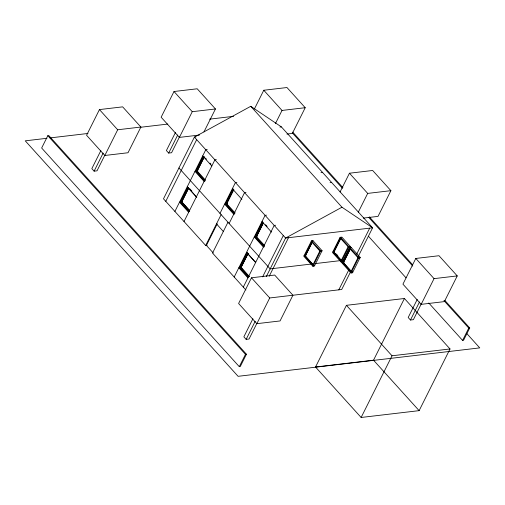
<?xml version="1.0" encoding="UTF-8"?>
<svg xmlns="http://www.w3.org/2000/svg" width="505" height="505" viewBox="0 0 505 505"><rect width="100%" height="100%" fill="white"/><g stroke="black" fill="none" stroke-linecap="round" stroke-linejoin="round"><path stroke-width="0.76" d="M47.83 135.681L41.656 148.015L239.288 366.674L240.26 366.561L246.434 354.226L48.802 135.567L47.83 135.681L245.468 354.34L246.434 354.226M99.447 109.585L86.576 135.29L104.819 155.477L128.018 152.744L140.889 127.045L122.646 106.858L99.447 109.585L117.69 129.772L140.889 127.045M100.88 150.572L91.834 168.632L94.113 171.157L97.017 170.816L104.668 155.527M94.113 171.157L103.159 153.091M104.819 155.477L117.69 129.772M203.969 131.893L215.452 108.966L197.209 88.785L174.01 91.512L161.139 117.217L179.382 137.398L199.488 135.037M175.443 132.493L166.398 150.559L168.676 153.078L171.58 152.737L179.578 136.76M168.676 153.078L177.722 135.018M179.382 137.398L192.254 111.693L215.452 108.966M165.779 201.337L196.666 139.645M174.9 211.431L205.787 149.739L207.239 149.568M203.117 156.443L195.7 171.245L204.822 181.339M181.024 201.975L188.125 187.791M196.47 171.132L203.572 156.948M188.466 188.384L181.699 201.899L189.394 210.415M204.247 156.866L197.146 171.056L205.453 180.127M188.561 188.371L181.794 201.886L189.489 210.402M197.24 171.043L204.348 156.853M184.022 221.518L214.909 159.832L216.361 159.662M254.381 109.017L263.774 90.256L286.973 87.529L305.216 107.71L292.344 133.415L286.935 134.052M219.991 213.381L235.437 182.539L236.883 182.368M233.07 188.624L225.35 204.045L234.471 214.139M233.215 189.741L226.114 203.932L227.566 203.761L227.105 203.256L225.659 203.427L234.781 213.52M358.209 256.553L372.602 227.812L281.386 126.894L250.758 106.302L194.387 137.126L163.494 198.812L205.686 245.487L221.127 214.644M217.219 223.81L206.406 245.405L213.249 252.973M275.408 123.643L282.017 110.444L305.216 107.71M227.97 222.213L212.523 253.055L245.903 289.984M229.112 223.475L244.559 192.632L246.004 192.462M234.187 277.024L265.081 215.338L266.533 215.168M247.273 252.266L239.547 267.688L248.163 277.22M262.714 221.424L254.993 236.845L264.115 246.932M240.311 267.574L247.418 253.384M255.757 236.731L262.865 222.541M263.2 223.141L256.433 236.649L264.229 245.152M256.534 236.637L263.301 223.128M243.309 287.118L274.202 225.426L275.654 225.255M251.471 277.788L238.6 303.492L256.843 323.673L280.048 320.946L292.919 295.242L274.676 275.055L251.471 277.788L269.714 297.969L341.708 289.498L350.489 271.974M262.613 276.879L283.324 235.519M266.299 276.601L285.603 238.044L341.973 207.22L372.602 227.812L285.603 238.044L194.387 137.126L195.94 136.943M269.197 276.26L288.507 237.703M252.904 318.769L243.864 336.829L246.143 339.354L249.041 339.013L256.698 323.73M246.143 339.354L255.189 321.294M256.843 323.673L269.714 297.969M239.288 366.674L245.468 354.34M311.516 240.803L303.789 256.224L312.911 266.318L314.363 266.148L322.083 250.72L312.961 240.632L311.516 240.803L320.637 250.89L322.083 250.72M311.661 241.92L304.559 256.111L306.005 255.94M312.336 241.844L305.235 256.029L313.441 265.112M312.437 241.832L305.329 256.022L313.542 265.106M312.658 241.245L312.961 240.632M340.061 191.976L349.454 173.221L372.658 170.488L390.902 190.675L378.024 216.38L363.335 218.109M312.765 265.194L319.873 251.004M312.911 266.318L320.637 250.89M340.578 237.59L333.47 251.78L341.683 260.864M340.673 237.577L333.571 251.768L341.778 260.851M340.673 238.852L334.247 251.686L332.795 251.856L339.903 237.672L341.348 237.501M358.304 212.163L367.697 193.402L390.902 190.675M341.008 260.94L348.109 246.756M341.153 262.063L348.873 246.642L350.325 246.472L342.605 261.893L341.153 262.063L332.536 252.532M349.637 247.482L341.91 262.903L351.032 272.997L352.484 272.826L360.204 257.405L351.082 247.311L349.637 247.482L358.758 257.575L360.204 257.405M349.782 248.605L342.68 262.789L344.126 262.619M343.362 262.733L350.457 248.523M350.779 247.93L351.082 247.311M350.558 248.511L343.451 262.701L351.145 271.217M338.811 289.838L348.639 270.213M356.713 254.091L369.704 228.153M350.887 271.873L357.995 257.689M351.032 272.997L358.758 257.575M315.524 367.015L346.417 305.323L404.417 298.499L450.024 348.961L419.131 410.647L361.132 417.471L315.524 367.015L373.523 360.191L419.131 410.647M415.804 258.453L402.933 284.157L421.176 304.345L444.375 301.611L457.246 275.913L439.003 255.726L415.804 258.453L434.048 278.64L457.246 275.913M373.523 360.191L404.417 298.499M417.237 299.44L408.191 317.5L410.47 320.025L413.374 319.684L421.372 303.701M361.132 417.471L392.025 355.785L450.024 348.961M410.47 320.025L419.516 301.958M421.176 304.345L434.048 278.64M462.586 340.408L468.766 328.073L469.732 327.96L463.552 340.294L462.586 340.408L428.764 302.994M46.94 138.288L25.25 140.838L238.089 376.313L479.75 347.888L466.708 333.458M50.033 137.922L87.99 133.459M140.661 127.26L167.767 124.072M209.594 119.155L233.607 116.327M279.934 127.064L281.386 126.894M320.984 172.476L322.43 172.306M233.897 189.665L226.789 203.85L235.096 212.921M330.106 182.57L331.551 182.4M182.015 201.306L180.563 201.476L189.684 211.563M182.469 201.804L179.534 202.177L188.655 212.27M226.07 203.957L224.624 204.127L233.746 214.221M256.755 236.056L255.303 236.226L264.424 246.32M257.209 236.561L254.267 236.927L263.389 247.021M205.686 245.487L207.132 245.316M311.326 264.046L270.156 268.887L178.94 167.969M315.208 263.591L340.067 260.662M343.671 262.114L342.22 262.284L351.341 272.378L352.793 272.208L352.338 271.703M349.454 173.221L367.697 193.402M263.774 90.256L282.017 110.444M292.704 132.102L342.908 187.645M369.325 216.872L412.661 264.816M444.892 300.481L469.732 327.96M292.262 132.802L342.466 188.34M368.89 217.573L412.749 266.097M443.927 300.595L468.766 328.073M368.524 236.34L406.045 277.851M250.758 106.302L341.973 207.22M341.708 236.94L350.325 246.472M349.561 246.585L350.015 247.09L348.564 247.261L339.953 237.729M359.44 257.518L359.901 258.017L358.449 258.194L349.327 248.1M340.263 237.11L348.873 246.642M336.324 253.99L337.845 255.669M342.453 260.769L342.914 261.274L341.462 261.445L332.845 251.913M343.356 262.714L351.051 271.229M321.319 250.833L321.78 251.339L320.328 251.509L311.206 241.415M174.01 91.512L192.254 111.693M314.217 265.024L314.672 265.529L313.22 265.699L304.098 255.606M346.417 305.323L392.025 355.785M205.453 158.065L206.463 159.189M210.011 163.109L211.027 164.232M265.592 224.731L267.132 226.436M202.701 155.906L211.822 166M232.344 188.706L241.882 199.33M261.994 221.506L271.526 232.13M205.131 180.721L196.009 170.627L197.461 170.456L197.916 170.961L194.974 171.334L204.102 181.421M189.83 188.845L191.881 191.117M187.254 186.755L196.376 196.843M246.547 252.348L255.669 262.442M196.792 197.379L187.671 187.286L180.253 202.088L188.87 211.62M246.964 252.885L255.574 262.411M216.493 223.898L223.336 231.467M249.293 276.57L241.087 267.486L248.189 253.295L240.986 267.498L249.199 276.576M248.473 276.601L239.856 267.069L241.308 266.899L241.762 267.404L238.821 267.77L247.942 277.864"/></g></svg>
